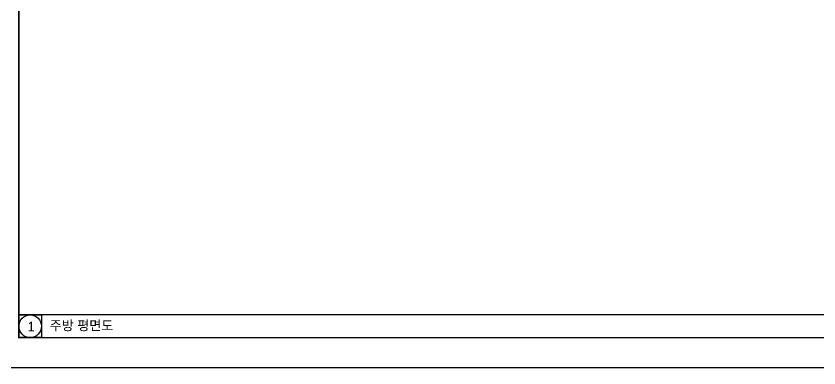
# Model space of a CAD drawing. Header units: millimetres. Extents: x -224448 to 1592092, y -164641 to 319001.
# Drawn here: x -40798 to -29482, y 132079 to 137042 of the extents above; entities that cross this region are included whole.
import ezdxf

# ---------------------------------------------------------------- set-up
doc = ezdxf.new("R2010")
doc.units = ezdxf.units.MM
doc.layers.get('Defpoints').update_dxf_attribs({"color": 35})
doc.layers.add('I_FORMAT', color=7, linetype='Continuous')
doc.styles.add('sim', font='')
doc.styles.get('sim').set_extended_font_data('Pretendard Variable Light')

msp = doc.modelspace()

# ---------------------------------------------------------------- linework, layer by layer
at = {"layer": 'Defpoints'}
msp.add_lwpolyline([(-41199.093, 143959.391), (-24399.093, 143959.391), (-24399.093, 132079.391), (-41199.093, 132079.391)], close=True, dxfattribs=at)
at = {"layer": 'I_FORMAT'}
msp.add_line((-26405.106, 132826.991), (-40759.093, 132826.991), dxfattribs=at)
at = {"layer": 'I_FORMAT', "const_width": 20.087}
msp.add_lwpolyline([(-26405.106, 132506.991), (-40759.093, 132506.991), (-40759.093, 143531.791), (-26405.106, 143531.791)], dxfattribs=at)
at = {"layer": 'I_FORMAT'}
msp.add_lwpolyline([(-40759.093, 132826.991), (-40439.093, 132826.991), (-40439.093, 132506.991), (-40759.093, 132506.991)], close=True, dxfattribs=at)
msp.add_circle((-40599.093, 132666.991), 160, dxfattribs=at)

# ---------------------------------------------------------------- texts
at = {"char_height": 135, "width": 2955.33875, "attachment_point": 5, "style": 'sim'}
for s, insert in [('\\pxql;{\\fGulim|b0|i0|c129|p50;주방 평면도}', (-38845.543, 132671.547)), ('\\pxql;1', (-39157.587, 132663.547))]:
    msp.add_mtext(s, dxfattribs=dict(at, insert=insert))

doc.saveas('drawing.dxf')
